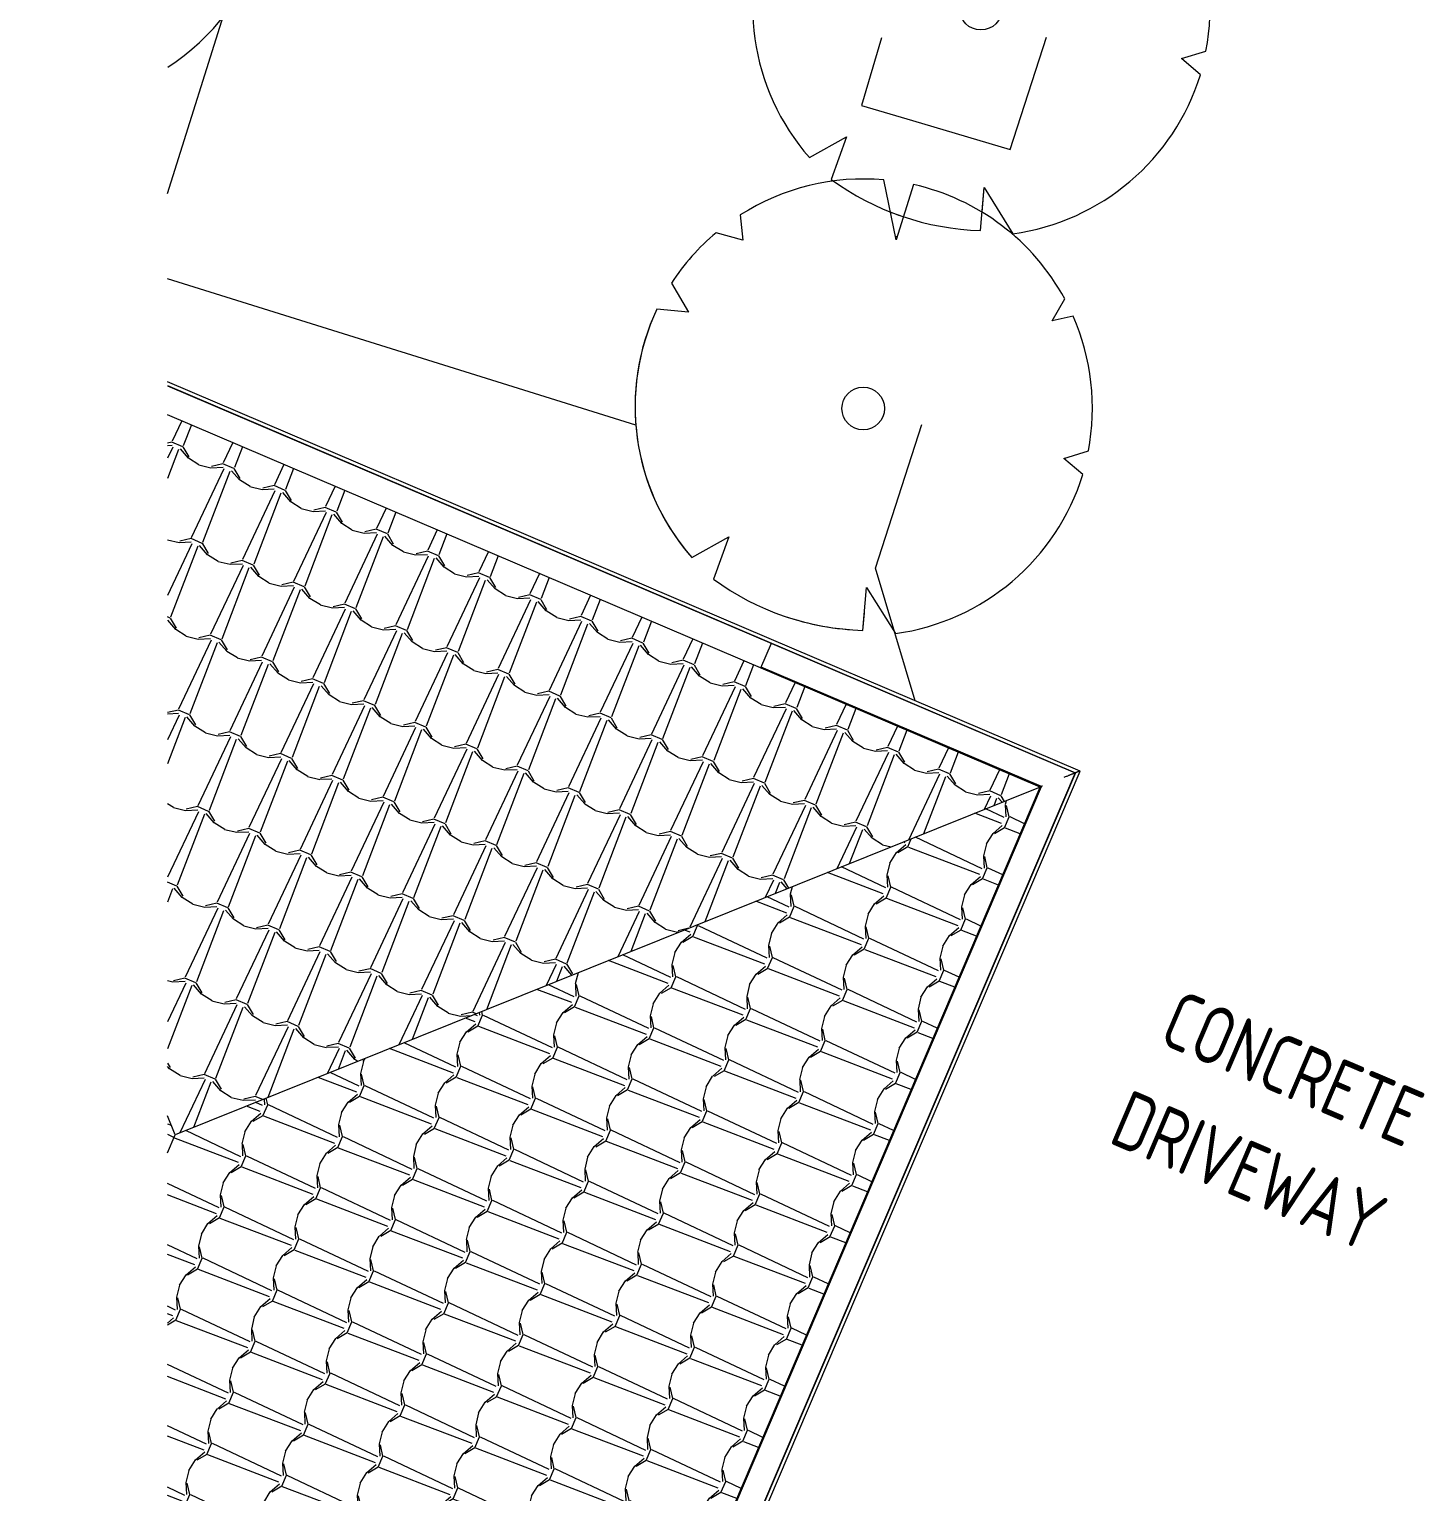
# Model space of a CAD drawing. Header units: millimetres. Extents: x -39027 to 364494, y -35256 to 94895.
# Drawn here: x 164297 to 170328, y 80888 to 87203 of the extents above; entities that cross this region are included whole.
import ezdxf

# ---------------------------------------------------------------- set-up
doc = ezdxf.new("R2010")
doc.units = ezdxf.units.MM
doc.header["$LTSCALE"] = 25
doc.linetypes.add('BG_Dash Dot 3mm', pattern=[7, 3, -2, 0, -2])
for name, color, linetype, lineweight in [('A-DETL-MBND', 4, 'Continuous', 13), ('A-ROOF', 132, 'Continuous', 5), ('A-ROOF-OTLN', 132, 'Continuous', 5), ('A-ROOF-PATT', 251, 'Continuous', 5), ('C-PROP-LINE', 91, 'BG_Dash Dot 3mm', 25), ('C-TOPO', 251, 'Continuous', 9), ('G-ANNO-TEXT', 231, 'Continuous', 5), ('L-PLNT', 71, 'Continuous', 5)]:
    doc.layers.add(name, color=color, linetype=linetype, lineweight=lineweight)
doc.styles.add('ISOCPEUR', font='isocpeur.ttf', dxfattribs={"width": 0.75, "height": 500})

# ---------------------------------------------------------------- blocks, each defined once
blk = doc.blocks.new('PLANTING_Coloured tree scaleable - 2_5 Meters-V225-PROPOSED FIRST FLOOR PLAN')
at = {"layer": 'A-DETL-MBND', "lineweight": 5}
for p, q in [((-179.7, 972.6), (-155, 724.1)), ((-155, 724.1), (-305.8, 940.5)), ((-155, 724.1), (-299.2, 931.1)), ((-175.7, 932.3), (-155, 724.1)), ((601.6, 666.6), (614.9, 774.5)), ((601.6, 666.6), (614.9, 774.5)), ((677.1, 720.7), (601.6, 666.6)), ((677.1, 720.7), (601.6, 666.6)), ((-816.4, 558.4), (-762.9, 462.3)), ((-816.4, 558.4), (-762.9, 462.3)), ((-762.9, 462.3), (-882.4, 446.9)), ((-762.9, 462.3), (-882.4, 446.9)), ((880.9, 139.8), (966.1, 211.2)), ((880.9, 139.8), (966.1, 211.2)), ((-974.1, 171.4), (-856.7, 84.5)), ((-974.1, 171.4), (-856.7, 84.5)), ((984, 107.8), (880.9, 139.8)), ((984, 107.8), (880.9, 139.8)), ((-856.7, 84.5), (-988.2, 42.5)), ((-856.7, 84.5), (-988.2, 42.5)), ((-429, -884.2), (-316.7, -739.3)), ((-429, -884.2), (-316.7, -739.3)), ((-316.7, -739.3), (-305.8, -933.7)), ((-316.7, -739.3), (-305.8, -933.7)), ((316.4, -707), (508.7, -841.4)), ((374.2, -883.7), (316.4, -707)), ((349.6, -808.5), (316.4, -707)), ((316.4, -707), (508.7, -841.4))]:
    blk.add_line(p, q, dxfattribs=at)
blk.add_circle((-0.1, -2), 92.1, dxfattribs=at)
for centre, radius, start, end in [((-0.1, 0), 989, 51.5512, 100.46218), ((-0.1, 0), 989, 51.5512, 80.21285), ((-0.1, 0), 989, 108.00826, 145.62742), ((-0.1, 0), 989, 110.27664, 145.62742), ((-0.1, 0), 989, 12.32761, 46.78193), ((-0.1, 0), 989, 12.32761, 46.78193), ((-0.1, 0), 989, 153.13693, 170.02126), ((-0.1, 0), 989, 153.13693, 170.02126), ((0.2, 6.8), 989, 300.94649, 5.85992), ((0.2, 6.8), 989, 300.94649, 5.85992), ((0.2, 6.8), 989, 177.93043, 244.2846), ((0.2, 6.8), 989, 177.93043, 244.2846), ((-46.3, 186.8), 1150.1, 256.95791, 291.44636), ((-46.3, 186.8), 1150.1, 256.95791, 257.57924), ((-46.3, 186.8), 1150.1, 271.56081, 274.54487)]:
    blk.add_arc(centre, radius, start, end, dxfattribs=at)
blk = doc.blocks.new('PLANTING_Coloured tree scaleable - 2_5 Meters-V226-PROPOSED FIRST FLOOR PLAN')
at = {"layer": 'A-DETL-MBND', "lineweight": 5}
for p, q in [((-179.7, 972.6), (-155, 724.1)), ((-179.7, 972.6), (-155, 724.1)), ((-155, 724.1), (-305.8, 940.5)), ((-155, 724.1), (-305.8, 940.5)), ((601.6, 666.6), (614.9, 774.5)), ((601.6, 666.6), (614.9, 774.5)), ((677.1, 720.7), (601.6, 666.6)), ((677.1, 720.7), (601.6, 666.6)), ((-816.4, 558.4), (-762.9, 462.3)), ((-816.4, 558.4), (-762.9, 462.3)), ((-762.9, 462.3), (-882.4, 446.9)), ((-762.9, 462.3), (-882.4, 446.9)), ((880.9, 139.8), (966.1, 211.2)), ((880.9, 139.8), (966.1, 211.2)), ((-974.1, 171.4), (-856.7, 84.5)), ((-974.1, 171.4), (-856.7, 84.5)), ((984, 107.8), (880.9, 139.8)), ((984, 107.8), (880.9, 139.8)), ((-856.7, 84.5), (-988.2, 42.5)), ((-856.7, 84.5), (-988.2, 42.5)), ((-429, -884.2), (-316.7, -739.3)), ((-316.7, -739.3), (-305.8, -933.7)), ((316.4, -707), (508.7, -841.4)), ((374.2, -883.7), (316.4, -707)), ((374.2, -883.7), (350.7, -811.9)), ((504.8, -838.6), (508.7, -841.4))]:
    blk.add_line(p, q, dxfattribs=at)
blk.add_circle((-0.1, -2), 92.1, dxfattribs=at)
for centre, radius, start, end in [((-0.1, 0), 989, 51.5512, 100.46218), ((-0.1, 0), 989, 51.5512, 100.46218), ((-0.1, 0), 989, 108.00826, 145.62742), ((-0.1, 0), 989, 108.00826, 145.62742), ((-0.1, 0), 989, 12.32761, 46.78193), ((-0.1, 0), 989, 12.32761, 46.78193), ((-0.1, 0), 989, 153.13693, 170.02126), ((-0.1, 0), 989, 153.13693, 170.02126), ((0.2, 6.8), 989, 300.94649, 5.85992), ((0.2, 6.8), 989, 300.94649, 5.85992), ((0.2, 6.8), 989, 177.93043, 244.2846), ((0.2, 6.8), 989, 177.93043, 243.4257), ((-46.3, 186.8), 1150.1, 256.95791, 291.44636), ((-46.3, 186.8), 1150.1, 273.98266, 291.44636)]:
    blk.add_arc(centre, radius, start, end, dxfattribs=at)
blk = doc.blocks.new('PLANTING_Coloured tree scaleable - 2_5 Meters-V227-PROPOSED FIRST FLOOR PLAN')
at = {"layer": 'A-DETL-MBND', "lineweight": 5}
for p, q in [((601.6, 666.6), (614.9, 774.5)), ((677.1, 720.7), (601.6, 666.6)), ((880.9, 139.8), (966.1, 211.2)), ((911.4, 165.3), (966.1, 211.2)), ((984, 107.8), (880.9, 139.8)), ((984, 107.8), (915, 129.2))]:
    blk.add_line(p, q, dxfattribs=at)
for centre, start, end in [((-0.1, 0), 51.5512, 80.1808), ((-0.1, 0), 73.78347, 80.17645), ((-0.1, 0), 12.32761, 46.78193), ((-0.1, 0), 12.32761, 26.5632), ((0.2, 6.8), 325.869, 5.85992), ((0.2, 6.8), 344.54702, 5.85992)]:
    blk.add_arc(centre, 989, start, end, dxfattribs=at)
blk = doc.blocks.new('Family - ___-1009153-PROPOSED FIRST FLOOR PLAN')
at = {"layer": 'C-PROP-LINE'}
blk.add_arc((14652.7, 63546.4), 51820, 244.73749, 256.36333, dxfattribs=at)

msp = doc.modelspace()

# ---------------------------------------------------------------- hatches: boundary and pattern name
at = {"layer": 'A-ROOF-PATT', "lineweight": 5}
h = msp.add_hatch(dxfattribs=at)
h.set_pattern_fill('FP_84', color=256, style=0, pattern_type=2)
h.set_pattern_definition([(156.899, (175136.3, 92127.9), (-137.745, -322.923), [51.72, -188.28]), (244.724, (175313.328, 92032.359), (-137.744864, -322.922987), [328.687, -5995.205]), (249.074, (175118, 92115.676), (-137.745074, -322.922897), [328.687, -5995.204]), (193.081, (175088.73, 92148.18), (-358.5001, -228.7588), [50.24, -544.448]), (300.717, (175136.3, 92127.89), (83.0099, -417.0878), [50.24, -544.448]), (346.131, (175205.477, 92050.134), (220.75548, -94.16393), [53.518, -2134.827]), (147.667, (175205.477, 92050.134), (-220.75489, 94.16531), [53.518, -2134.827]), (2.893, (175257.44, 92037.31), (220.7549, -94.1643), [52.773, -748.259]), (130.905, (175160.26, 92078.76), (-220.7548, 94.1646), [52.773, -748.259])])
h.paths.add_polyline_path([(164927.5, 82429), (168663, 83930.6), (164894.3, 85538.2), (164894.3, 82511.6)], flags=0)
h = msp.add_hatch(dxfattribs=at)
h.set_pattern_fill('FP_83', color=256, style=0, pattern_type=2)
h.set_pattern_definition([(66.899, (184844.05, 64784.23), (-322.923, 137.745), [51.72, -188.28]), (154.724, (184748.518, 64607.202), (-322.922987, 137.7448635), [328.687, -5995.205]), (159.074, (184831.835, 64802.53), (-322.922897, 137.745074), [328.687, -5995.204]), (103.081, (184864.34, 64831.8), (-228.7588, 358.5001), [50.24, -544.448]), (210.717, (184844.05, 64784.23), (-417.08784, -83.00986), [50.24, -544.448]), (256.131, (184766.293, 64715.052), (-94.16393, -220.75548), [53.518, -2134.827]), (57.667, (184766.293, 64715.052), (94.16531, 220.75489), [53.518, -2134.827]), (272.893, (184753.47, 64663.09), (-94.1643, -220.7549), [52.773, -748.259]), (40.905, (184794.92, 64760.27), (94.16463, 220.75476), [52.773, -748.259])])
h.paths.add_polyline_path([(164894.3, 78142.2), (166462.9, 78772.7), (168663, 83930.6), (164927.5, 82429), (164894.3, 82351.2), (164894.3, 78772.7)], flags=0)
h = msp.add_hatch(dxfattribs=at)
h.set_pattern_fill('FP_80', color=256, style=0, pattern_type=2)
h.set_pattern_definition([(246.899, (147344.9, 80313.84), (322.923, -137.745), [51.72, -188.28]), (334.724, (147440.439, 80490.869), (322.922987, -137.744864), [328.687, -5995.205]), (339.074, (147357.123, 80295.541), (322.922897, -137.745074), [328.687, -5995.204]), (283.081, (147324.62, 80266.27), (228.7588, -358.5001), [50.24, -544.448]), (30.717, (147344.91, 80313.84), (417.0878, 83.0099), [50.24, -544.448]), (76.131, (147422.664, 80383.018), (94.16393, 220.75548), [53.518, -2134.827]), (237.667, (147422.664, 80383.018), (-94.16531, -220.75489), [53.518, -2134.827]), (92.893, (147435.49, 80434.98), (94.1643, 220.7549), [52.773, -748.259]), (220.905, (147394.04, 80337.8), (-94.16463, -220.75476), [52.773, -748.259])])
h.paths.add_polyline_path([(164894.3, 82351.2), (164927.5, 82429), (164894.3, 82511.6)], flags=0)

# ---------------------------------------------------------------- linework, layer by layer
at = {"layer": 'A-DETL-MBND', "lineweight": 5}
msp.add_line((167457, 84445.1), (167502.4, 84551.5), dxfattribs=at)
at = {"layer": 'A-ROOF'}
for p, q in [((168663, 83930.6), (164894.3, 85538.2)), ((168663, 83930.6), (164927.5, 82429)), ((166462.9, 78772.7), (168663, 83930.6)), ((164927.5, 82429), (164894.3, 82511.6)), ((164894.3, 82351.2), (164927.5, 82429))]:
    msp.add_line(p, q, dxfattribs=at)
at = {"layer": 'A-ROOF-OTLN'}
for p, q in [((168835.2, 83999.9), (164894.3, 85680.9)), ((164894.3, 85664.2), (168815.1, 83991.8)), ((164894.3, 85663.3), (168814, 83991.4)), ((167457.4, 84446), (168664.3, 83931.2)), ((167457.8, 84446.9), (168665.6, 83931.7)), ((168668.3, 83932.8), (167458.6, 84448.8)), ((168814, 83991.4), (166613.9, 78833.4)), ((168815.1, 83991.8), (166615, 78833.9)), ((166635.1, 78841.9), (168835.2, 83999.9)), ((168664.3, 83931.2), (166464.2, 78773.2)), ((168665.6, 83931.7), (166465.5, 78773.7)), ((166468.2, 78774.8), (168668.3, 83932.8))]:
    msp.add_line(p, q, dxfattribs=at)
for points, knots in [([(168814, 83991.4), (168814, 83991.3), (168813.2, 83991), (168810.4, 83989.9), (168807.6, 83988.8), (168804.7, 83987.6), (168802, 83986.5), (168799.1, 83985.4), (168795.1, 83983.8), (168790.7, 83982), (168786.9, 83980.5), (168783.1, 83978.9), (168776, 83976.1), (168769.7, 83973.6), (168765.4, 83971.8)], [0, 0, 0, 0, 0.166667, 0.25, 0.333333, 0.416667, 0.458333, 0.5, 0.583333, 0.666667, 0.708333, 0.75, 0.833333, 1, 1, 1, 1]), ([(168815.3, 83991.9), (168815.2, 83991.8), (168814.9, 83991.7), (168814.5, 83991.6), (168814.1, 83991.4), (168814, 83991.4), (168814, 83991.4)], [0.4, 0.4, 0.4, 0.4, 0.5, 0.6, 0.8, 1, 1, 1, 1]), ([(168835.2, 83999.9), (168835.2, 83999.9), (168835.1, 83999.8), (168834.6, 83999.6), (168834.1, 83999.4), (168833.5, 83999.2), (168833, 83999), (168832.4, 83998.8), (168831.8, 83998.5), (168831.1, 83998.2), (168830.4, 83998), (168829.4, 83997.6), (168828.4, 83997.2), (168827.6, 83996.8), (168826.9, 83996.6), (168826.3, 83996.3), (168825.6, 83996), (168825, 83995.8), (168824.3, 83995.5), (168823.7, 83995.2), (168823, 83995), (168822.4, 83994.7), (168821.8, 83994.5), (168821.1, 83994.2), (168820.6, 83994), (168820, 83993.8), (168819.2, 83993.5), (168818.6, 83993.2), (168817.9, 83992.9), (168817.3, 83992.7), (168816.7, 83992.4), (168816, 83992.2), (168815.4, 83991.9), (168815.2, 83991.8), (168815.1, 83991.8)], [0.2941176, 0.2941176, 0.2941176, 0.2941176, 0.3529412, 0.3823529, 0.4117647, 0.4411765, 0.4558824, 0.4705882, 0.5, 0.5147059, 0.5294118, 0.5588235, 0.5882353, 0.6029412, 0.6176471, 0.6323529, 0.6470588, 0.6617647, 0.6764706, 0.6911765, 0.7058824, 0.7205882, 0.7352941, 0.75, 0.7647059, 0.7794118, 0.7941176, 0.8235294, 0.8382353, 0.8529412, 0.8823529, 0.9117647, 0.9411765, 1, 1, 1, 1]), ([(168668.3, 83932.8), (168668.3, 83932.8), (168668.3, 83932.8), (168668.1, 83932.7), (168667.9, 83932.6), (168667.6, 83932.5), (168667.3, 83932.4), (168666.9, 83932.2), (168666.4, 83932), (168665.9, 83931.8), (168665.6, 83931.7)], [0.5, 0.5, 0.5, 0.5, 0.6, 0.65, 0.7, 0.75, 0.8, 0.85, 0.9, 1, 1, 1, 1]), ([(168673.5, 83934.9), (168672.8, 83934.6), (168671.8, 83934.2), (168670.5, 83933.7), (168669.7, 83933.3), (168669.1, 83933.1), (168668.6, 83932.9), (168668.4, 83932.8), (168668.2, 83932.7)], [0, 0, 0, 0, 0.1666667, 0.25, 0.3333333, 0.375, 0.4166667, 0.4688082, 0.4688082, 0.4688082, 0.4688082])]:
    msp.add_open_spline(points, degree=3, knots=knots, dxfattribs=at)
at = {"layer": 'C-TOPO'}
for p, q in [((164894.3, 86493.6), (165596.8, 88729.7)), ((167977.4, 87165.8), (167892, 86873.8)), ((168534.1, 86683.3), (168690.6, 87168.9)), ((167892, 86873.8), (168111.7, 86808.7)), ((168111.7, 86808.7), (168534.1, 86683.3)), ((168045.2, 86305.6), (168038.4, 86308.3)), ((166917.6, 85493), (164894.3, 86125.3)), ((167951.6, 84875.9), (168151.5, 85496.1)), ((168123.6, 84303.2), (167951.6, 84875.9)), ((168172.7, 84139.8), (168172.3, 84141))]:
    msp.add_line(p, q, dxfattribs=at)

# ---------------------------------------------------------------- block references
at = {"layer": 'C-PROP-LINE'}
msp.add_blockref('Family - ___-1009153-PROPOSED FIRST FLOOR PLAN', (172355.8, 73784.3), dxfattribs=at)
at = {"layer": 'L-PLNT', "lineweight": 5, "rotation": 336.8993779194267}
for name, p in [('PLANTING_Coloured tree scaleable - 2_5 Meters-V227-PROPOSED FIRST FLOOR PLAN', (164357.2, 87864.6)), ('PLANTING_Coloured tree scaleable - 2_5 Meters-V225-PROPOSED FIRST FLOOR PLAN', (168407.8, 87293.2)), ('PLANTING_Coloured tree scaleable - 2_5 Meters-V226-PROPOSED FIRST FLOOR PLAN', (167899.9, 85566.9))]:
    msp.add_blockref(name, p, dxfattribs=at)

# ---------------------------------------------------------------- texts
at = {"layer": 'G-ANNO-TEXT', "color": 7, "lineweight": 13, "insert": (169802.3, 82829.9), "char_height": 250, "width": 1431, "attachment_point": 2, "rotation": 336.89938, "line_spacing_factor": 1.153846, "style": 'ISOCPEUR'}
msp.add_mtext('CONCRETE\\PDRIVEWAY', dxfattribs=at)

doc.saveas('drawing.dxf')
